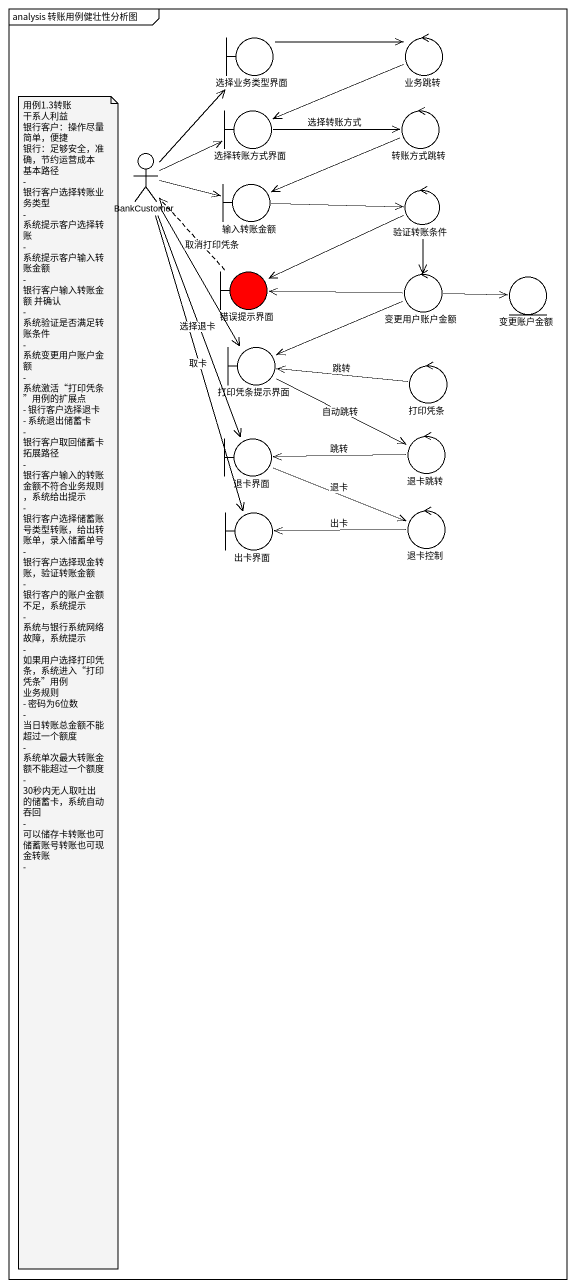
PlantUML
@startuml
mainframe analysis 转账用例健壮性分析图
boundary 选择业务类型界面
control 业务跳转
boundary 选择转账方式界面
control 转账方式跳转
actor BankCustomer
boundary 输入转账金额
control 验证转账条件
boundary 错误提示界面 #FF0000
control 变更用户账户金额
entity 变更账户金额
boundary 打印凭条提示界面
control 打印凭条
boundary 退卡界面
control 退卡跳转
boundary 出卡界面
control 退卡控制
选择业务类型界面 -right-> 业务跳转
业务跳转 -left-> 选择转账方式界面
选择转账方式界面 -right-> 转账方式跳转 : 选择转账方式
转账方式跳转 -left-> 输入转账金额
BankCustomer -up-> 选择业务类型界面
BankCustomer -right-> 选择转账方式界面
BankCustomer -right-> 输入转账金额
BankCustomer --> 打印凭条提示界面 : 取消打印凭条
BankCustomer --> 退卡界面 : 选择退卡
BankCustomer --> 出卡界面 : 取卡
输入转账金额 -right-> 验证转账条件
验证转账条件 -left-> 错误提示界面
验证转账条件 --> 变更用户账户金额
错误提示界面 .up.> BankCustomer
变更用户账户金额 -left-> 错误提示界面
变更用户账户金额 -right-> 变更账户金额
变更用户账户金额 -left-> 打印凭条提示界面
打印凭条提示界面 -right-> 退卡跳转 : 自动跳转
打印凭条 -left-> 打印凭条提示界面 : 跳转
退卡界面 -right-> 退卡控制 : 退卡
退卡跳转 -left-> 退卡界面 : 跳转
退卡控制 -left-> 出卡界面 : 出卡
note as N1
  用例1.3转账
  干系人利益
  银行客户：操作尽量简单，便捷
  银行：足够安全，准确，节约运营成本
  基本路径
  - 银行客户选择转账业务类型
  - 系统提示客户选择转账
  - 系统提示客户输入转账金额
  - 银行客户输入转账金额 并确认
  - 系统验证是否满足转账条件
  - 系统变更用户账户金额
  - 系统激活“打印凭条”用例的扩展点
  - 银行客户选择退卡
  - 系统退出储蓄卡
  - 银行客户取回储蓄卡
  拓展路径
  - 银行客户输入的转账金额不符合业务规则，系统给出提示
  - 银行客户选择储蓄账号类型转账，给出转账单，录入储蓄单号
  - 银行客户选择现金转账，验证转账金额
  - 银行客户的账户金额不足，系统提示
  - 系统与银行系统网络故障，系统提示
  - 如果用户选择打印凭条，系统进入“打印凭条”用例
  业务规则
  - 密码为6位数
  - 当日转账总金额不能超过一个额度
  - 系统单次最大转账金额不能超过一个额度
  - 30秒内无人取吐出的储蓄卡，系统自动吞回
  - 可以储存卡转账也可储蓄账号转账也可现金转账
  -
end note
@enduml
